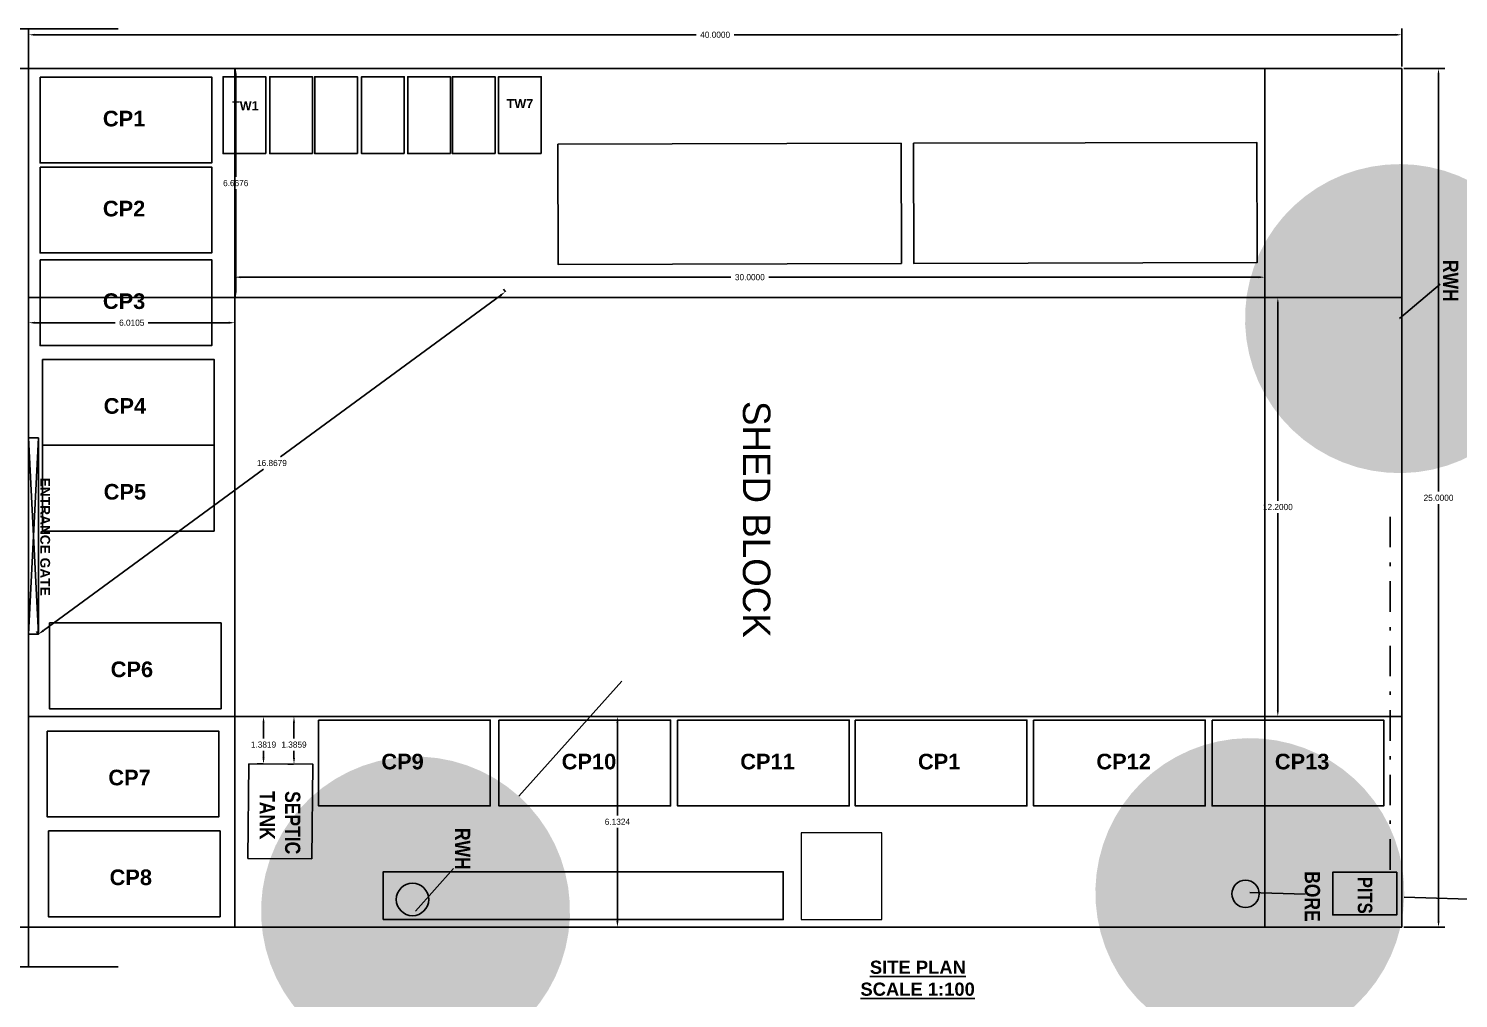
# Model space of a CAD drawing. Header units: metres. Extents: x 2267060 to 2267206, y 3909 to 3962.
# Drawn here: x 2267164.57 to 2267206.22, y 3909.34 to 3937.58 of the extents above; entities that cross this region are included whole.
import ezdxf

# ---------------------------------------------------------------- set-up
doc = ezdxf.new("R2010")
doc.units = ezdxf.units.M
doc.header["$LTSCALE"] = 3.5
doc.header["$MEASUREMENT"] = 0
doc.linetypes.add('DASHDOT', pattern=[25.4, 12.7, -6.35, 0, -6.35])
doc.linetypes.add('DOT2', pattern=[0.125, 0, -0.125])
doc.layers.get('0').update_dxf_attribs({"linetype": 'CONTINUOUS'})
doc.layers.get('DEFPOINTS').update_dxf_attribs({"linetype": 'CONTINUOUS'})
for name, color, linetype in [('BLK_1_COVERED_AREA', 140, 'CONTINUOUS'), ('BLK_1_FIRE_TENDER_MOVEMENT', 57, 'CONTINUOUS'), ('BLK_1_LVL_0_BLDG_FOOT_PRINT', 1, 'CONTINUOUS'), ('BLK_1_LVL_0_FRONT_SETBACK', 2, 'CONTINUOUS'), ('BLK_1_LVL_0_REAR_SETBACK', 11, 'CONTINUOUS'), ('BLK_1_LVL_0_SIDE_SETBACK1', 171, 'CONTINUOUS'), ('BLK_1_LVL_0_SIDE_SETBACK2', 102, 'CONTINUOUS'), ('ID', 3, 'CONTINUOUS'), ('LOADING_UNLOADING', 175, 'CONTINUOUS'), ('MAIN_GATE', 57, 'CONTINUOUS'), ('OPEN_PARKING', 203, 'CONTINUOUS'), ('PARKING_SLOT', 30, 'CONTINUOUS'), ('PLOT_BOUNDARY', 70, 'CONTINUOUS'), ('RWH', 130, 'CONTINUOUS'), ('SEPTIC_TANK', 146, 'CONTINUOUS'), ('SEPTIC_TANK_1', 146, 'CONTINUOUS'), ('SURRENDER_ROAD_WIDTH', 2, 'CONTINUOUS'), ('TWO_WHEELER_PARKING', 175, 'CONTINUOUS')]:
    doc.layers.add(name, color=color, linetype=linetype)
doc.layers.add('DIST_EXIT', color=161, linetype='CONTINUOUS', lineweight=0)
doc.layers.add('WASTE_DISPOSAL', color=7, linetype='CONTINUOUS', lineweight=0)
doc.styles.add('L.IND.REFER1', font='eurr____.ttf', dxfattribs={"height": 8})
doc.styles.add('RomanS', font='arialbd.ttf', dxfattribs={"height": 0.4})
doc.dimstyles.new('HH', dxfattribs={"dimtxt": 9, "dimasz": 9, "dimexe": 0.18, "dimexo": 0.0625, "dimgap": 0.09, "dimtad": 1, "dimdec": 1, "dimlfac": 2, "dimzin": 0, "dimdsep": 46, "dimlunit": 4, "dimtxsty": 'Standard', "dimblk": 'ARCHTICK', "dimcen": 0.09, "dimse1": 1, "dimse2": 1, "dimclrd": 6, "dimclre": 6, "dimclrt": 3, "dimadec": 0, "dimazin": 0, "dimtfac": 1, "dimtdec": 1, "dimtix": 1, "dimtofl": 0, "dimtmove": 2, "dimatfit": 3, "dimldrblk": 'DOT', "dimfxl": 0, "dimtolj": 1, "dimtzin": 0, "dimarcsym": 0})
doc.dimstyles.get("Standard").update_dxf_attribs({"dimtxt": 0.18, "dimasz": 0.18, "dimexe": 0.18, "dimexo": 0.0625, "dimgap": 0.09, "dimtad": 0, "dimtih": 1, "dimtoh": 1, "dimdec": 4, "dimzin": 0, "dimdsep": 46, "dimtxsty": 'Standard', "dimcen": 0.09, "dimadec": 0, "dimazin": 0, "dimtfac": 1, "dimtdec": 4, "dimtofl": 0, "dimtmove": 0, "dimatfit": 3, "dimfxl": 0, "dimtolj": 1, "dimtzin": 0, "dimarcsym": 0})

# ---------------------------------------------------------------- blocks, each defined once
blk = doc.blocks.new('_ArchTick')
at = {"color": 0, "linetype": 'ByBlock', "const_width": 0.15}
blk.add_lwpolyline([(-0.5, -0.5), (0.5, 0.5)], dxfattribs=at)
blk = doc.blocks.new('*D6')
at = {"color": 0, "lineweight": -2}
for p, q in [((2267164.57, 3936.475), (2267164.57, 3937.579)), ((2267164.75, 3937.399), (2267184.015, 3937.399)), ((2267204.39, 3937.399), (2267185.125, 3937.399)), ((2267204.57, 3936.475), (2267204.57, 3937.579))]:
    blk.add_line(p, q, dxfattribs=at)
at = {"color": 0}
for points in [[(2267164.75, 3937.429), (2267164.75, 3937.369), (2267164.57, 3937.399)], [(2267204.39, 3937.429), (2267204.39, 3937.369), (2267204.57, 3937.399)]]:
    blk.add_solid(points, dxfattribs=at)
at = {"layer": 'DEFPOINTS', "color": 0}
for p in [(2267204.57, 3937.399), (2267164.57, 3936.413), (2267204.57, 3936.413)]:
    blk.add_point(p, dxfattribs=at)
at = {"color": 0, "insert": (2267184.57, 3937.399), "char_height": 0.18, "attachment_point": 5}
blk.add_mtext('\\A1;40.0000', dxfattribs=at)
blk = doc.blocks.new('*D7')
at = {"color": 0, "lineweight": -2}
for p, q in [((2267204.632, 3936.413), (2267205.821, 3936.413)), ((2267205.641, 3936.233), (2267205.641, 3924.093)), ((2267205.641, 3911.593), (2267205.641, 3923.733)), ((2267204.632, 3911.413), (2267205.821, 3911.413))]:
    blk.add_line(p, q, dxfattribs=at)
at = {"color": 0}
for points in [[(2267205.611, 3936.233), (2267205.671, 3936.233), (2267205.641, 3936.413)], [(2267205.611, 3911.593), (2267205.671, 3911.593), (2267205.641, 3911.413)]]:
    blk.add_solid(points, dxfattribs=at)
at = {"layer": 'DEFPOINTS', "color": 0}
for p in [(2267204.57, 3936.413), (2267204.57, 3911.413), (2267205.641, 3911.413)]:
    blk.add_point(p, dxfattribs=at)
at = {"color": 0, "insert": (2267205.641, 3923.913), "char_height": 0.18, "attachment_point": 5}
blk.add_mtext('\\A1;25.0000', dxfattribs=at)
blk = doc.blocks.new('*D8')
at = {"color": 0, "lineweight": -2}
for p, q in [((2267164.57, 3929.682), (2267164.57, 3928.833)), ((2267170.58, 3929.682), (2267170.58, 3928.833)), ((2267164.75, 3929.013), (2267167.095, 3929.013)), ((2267170.4, 3929.013), (2267168.055, 3929.013))]:
    blk.add_line(p, q, dxfattribs=at)
at = {"color": 0}
for points in [[(2267164.75, 3929.043), (2267164.75, 3928.983), (2267164.57, 3929.013)], [(2267170.4, 3929.043), (2267170.4, 3928.983), (2267170.58, 3929.013)]]:
    blk.add_solid(points, dxfattribs=at)
at = {"layer": 'DEFPOINTS', "color": 0}
for p in [(2267164.57, 3929.745), (2267170.58, 3929.745), (2267164.57, 3929.013)]:
    blk.add_point(p, dxfattribs=at)
at = {"color": 0, "insert": (2267167.575, 3929.013), "char_height": 0.18, "attachment_point": 5}
blk.add_mtext('\\A1;6.0105', dxfattribs=at)
blk = doc.blocks.new('*D3')
at = {"layer": 'DEFPOINTS', "color": 0}
for p in [(2267170.58, 3930.339), (2267170.58, 3929.745), (2267200.58, 3929.745)]:
    blk.add_point(p, dxfattribs=at)
at = {"layer": 'ID', "color": 0, "lineweight": -2}
for p, q in [((2267170.58, 3929.807), (2267170.58, 3930.519)), ((2267170.76, 3930.339), (2267185.025, 3930.339)), ((2267200.4, 3930.339), (2267186.135, 3930.339)), ((2267200.58, 3929.807), (2267200.58, 3930.519))]:
    blk.add_line(p, q, dxfattribs=at)
at = {"layer": 'ID', "color": 0}
for points in [[(2267170.76, 3930.369), (2267170.76, 3930.309), (2267170.58, 3930.339)], [(2267200.4, 3930.369), (2267200.4, 3930.309), (2267200.58, 3930.339)]]:
    blk.add_solid(points, dxfattribs=at)
at = {"layer": 'ID', "color": 0, "insert": (2267185.58, 3930.339), "char_height": 0.18, "attachment_point": 5}
blk.add_mtext('\\A1;30.0000', dxfattribs=at)
blk = doc.blocks.new('*D4')
at = {"layer": 'DEFPOINTS', "color": 0}
for p in [(2267200.58, 3929.745), (2267200.96, 3929.745), (2267200.58, 3917.545)]:
    blk.add_point(p, dxfattribs=at)
at = {"layer": 'ID', "color": 0, "lineweight": -2}
for p, q in [((2267200.643, 3929.745), (2267201.14, 3929.745)), ((2267200.96, 3929.565), (2267200.96, 3923.825)), ((2267200.96, 3917.725), (2267200.96, 3923.465)), ((2267200.643, 3917.545), (2267201.14, 3917.545))]:
    blk.add_line(p, q, dxfattribs=at)
at = {"layer": 'ID', "color": 0}
for points in [[(2267200.93, 3929.565), (2267200.99, 3929.565), (2267200.96, 3929.745)], [(2267200.93, 3917.725), (2267200.99, 3917.725), (2267200.96, 3917.545)]]:
    blk.add_solid(points, dxfattribs=at)
at = {"layer": 'ID', "color": 0, "insert": (2267200.96, 3923.645), "char_height": 0.18, "attachment_point": 5}
blk.add_mtext('\\A1;12.2000', dxfattribs=at)
blk = doc.blocks.new('*D5')
at = {"color": 0, "lineweight": -2}
for p, q in [((2267170.643, 3936.413), (2267170.783, 3936.413)), ((2267170.603, 3936.233), (2267170.603, 3933.259)), ((2267170.603, 3929.925), (2267170.603, 3932.899)), ((2267170.643, 3929.745), (2267170.783, 3929.745))]:
    blk.add_line(p, q, dxfattribs=at)
at = {"color": 0}
for points in [[(2267170.573, 3936.233), (2267170.633, 3936.233), (2267170.603, 3936.413)], [(2267170.573, 3929.925), (2267170.633, 3929.925), (2267170.603, 3929.745)]]:
    blk.add_solid(points, dxfattribs=at)
at = {"layer": 'DEFPOINTS', "color": 0}
for p in [(2267170.58, 3936.413), (2267170.603, 3936.413), (2267170.58, 3929.745)]:
    blk.add_point(p, dxfattribs=at)
at = {"color": 0, "insert": (2267170.603, 3933.079), "char_height": 0.18, "attachment_point": 5}
blk.add_mtext('\\A1;6.6676', dxfattribs=at)
blk = doc.blocks.new('*D2')
at = {"color": 0, "lineweight": -2}
for p, q in [((2267182.013, 3917.545), (2267181.542, 3917.545)), ((2267181.722, 3917.365), (2267181.722, 3914.659)), ((2267181.722, 3911.593), (2267181.722, 3914.299)), ((2267182.013, 3911.413), (2267181.542, 3911.413))]:
    blk.add_line(p, q, dxfattribs=at)
at = {"color": 0}
for points in [[(2267181.692, 3917.365), (2267181.752, 3917.365), (2267181.722, 3917.545)], [(2267181.692, 3911.593), (2267181.752, 3911.593), (2267181.722, 3911.413)]]:
    blk.add_solid(points, dxfattribs=at)
at = {"layer": 'DEFPOINTS', "color": 0}
for p in [(2267182.076, 3917.545), (2267181.722, 3911.413), (2267182.076, 3911.413)]:
    blk.add_point(p, dxfattribs=at)
at = {"color": 0, "insert": (2267181.722, 3914.479), "char_height": 0.18, "attachment_point": 5}
blk.add_mtext('\\A1;6.1324', dxfattribs=at)
blk = doc.blocks.new('*D12')
at = {"layer": 'DEFPOINTS', "color": 0}
for p in [(2267172.301, 3917.545), (2267172.348, 3917.545), (2267172.346, 3916.159)]:
    blk.add_point(p, dxfattribs=at)
at = {"layer": 'SEPTIC_TANK', "color": 0, "lineweight": -2}
for p, q in [((2267172.286, 3917.545), (2267172.121, 3917.545)), ((2267172.301, 3917.365), (2267172.301, 3916.905)), ((2267172.301, 3916.339), (2267172.301, 3916.545)), ((2267172.284, 3916.159), (2267172.121, 3916.159))]:
    blk.add_line(p, q, dxfattribs=at)
at = {"layer": 'SEPTIC_TANK', "color": 0}
for points in [[(2267172.271, 3917.365), (2267172.331, 3917.365), (2267172.301, 3917.545)], [(2267172.271, 3916.339), (2267172.331, 3916.339), (2267172.301, 3916.159)]]:
    blk.add_solid(points, dxfattribs=at)
at = {"layer": 'SEPTIC_TANK', "color": 0, "insert": (2267172.301, 3916.725), "char_height": 0.18, "attachment_point": 5}
blk.add_mtext('\\A1;1.3859', dxfattribs=at)
blk = doc.blocks.new('*D13')
at = {"layer": 'DEFPOINTS', "color": 0}
for p in [(2267171.413, 3917.545), (2267171.46, 3917.545), (2267171.458, 3916.163)]:
    blk.add_point(p, dxfattribs=at)
at = {"layer": 'SEPTIC_TANK', "color": 0, "lineweight": -2}
for p, q in [((2267171.398, 3917.545), (2267171.233, 3917.545)), ((2267171.413, 3917.365), (2267171.413, 3916.905)), ((2267171.413, 3916.343), (2267171.413, 3916.545)), ((2267171.396, 3916.163), (2267171.233, 3916.163))]:
    blk.add_line(p, q, dxfattribs=at)
at = {"layer": 'SEPTIC_TANK', "color": 0}
for points in [[(2267171.383, 3917.365), (2267171.443, 3917.365), (2267171.413, 3917.545)], [(2267171.383, 3916.343), (2267171.443, 3916.343), (2267171.413, 3916.163)]]:
    blk.add_solid(points, dxfattribs=at)
at = {"layer": 'SEPTIC_TANK', "color": 0, "insert": (2267171.413, 3916.725), "char_height": 0.18, "attachment_point": 5}
blk.add_mtext('\\A1;1.3819', dxfattribs=at)
blk = doc.blocks.new('*D24')
at = {"layer": 'DEFPOINTS', "color": 0, "ltscale": 400}
for p in [(2267178.46, 3929.913), (2267178.46, 3929.913), (2267164.856, 3919.941)]:
    blk.add_point(p, dxfattribs=at)
at = {"layer": 'DIST_EXIT', "color": 0, "lineweight": -2, "ltscale": 400}
for p, q in [((2267178.315, 3929.807), (2267171.904, 3925.107)), ((2267165.001, 3920.048), (2267171.412, 3924.747))]:
    blk.add_line(p, q, dxfattribs=at)
at = {"layer": 'DIST_EXIT', "color": 0, "linetype": 'DOT2', "lineweight": -2, "ltscale": 400}
for p, q in [((2267178.46, 3929.913), (2267178.354, 3930.059)), ((2267164.856, 3919.941), (2267164.749, 3920.086))]:
    blk.add_line(p, q, dxfattribs=at)
at = {"layer": 'DIST_EXIT', "color": 0, "ltscale": 400}
for points in [[(2267178.297, 3929.831), (2267178.333, 3929.783), (2267178.46, 3929.913)], [(2267164.983, 3920.072), (2267165.019, 3920.023), (2267164.856, 3919.941)]]:
    blk.add_solid(points, dxfattribs=at)
at = {"layer": 'DIST_EXIT', "color": 0, "ltscale": 400, "insert": (2267171.658, 3924.927), "char_height": 0.18, "attachment_point": 5}
blk.add_mtext('\\A1;16.8679', dxfattribs=at)

msp = doc.modelspace()

# ---------------------------------------------------------------- linework, layer by layer
at = {"color": 1, "lineweight": 30}
for p, q in [((2267167.17594, 3937.56917), (2267155.76985, 3937.56917)), ((2267164.56991, 3936.41254), (2267164.56991, 3937.56917)), ((2267164.56991, 3926.99272), (2267164.56991, 3918.60759)), ((2267164.56991, 3925.65911), (2267164.8558, 3925.65911)), ((2267164.8558, 3919.94119), (2267164.56991, 3925.65911)), ((2267164.8558, 3925.65911), (2267164.56991, 3919.94119)), ((2267164.56991, 3919.94119), (2267164.8558, 3919.94119)), ((2267164.56991, 3911.41254), (2267164.56991, 3910.25591)), ((2267167.17594, 3910.25591), (2267155.76985, 3910.25591))]:
    msp.add_line(p, q, dxfattribs=at)
at = {"color": 130, "lineweight": 30}
msp.add_line((2267164.56991, 3936.41254), (2267164.56991, 3911.41254), dxfattribs=at)
at = {"color": 6, "lineweight": 30}
msp.add_line((2267195.47185, 3936.41254), (2267164.56991, 3936.41254), dxfattribs=at)
at = {"color": 0}
for p, q in [((2267164.56991, 3936.41254), (2267164.56991, 3911.41254)), ((2267204.56991, 3936.41254), (2267164.56991, 3936.41254)), ((2267204.56991, 3911.41254), (2267204.56991, 3936.41254)), ((2267200.58045, 3929.74494), (2267170.58045, 3929.74494)), ((2267170.58045, 3929.74494), (2267170.58045, 3917.54494)), ((2267200.58045, 3917.54494), (2267200.58045, 3929.74494)), ((2267170.58045, 3917.54494), (2267200.58045, 3917.54494)), ((2267164.56991, 3911.41254), (2267204.56991, 3911.41254))]:
    msp.add_line(p, q, dxfattribs=at)
at = {"color": 161}
msp.add_line((2267164.8558, 3925.65911), (2267164.8558, 3919.94119), dxfattribs=at)
at = {"color": 7, "linetype": 'DASHDOT', "ltscale": 0.02}
msp.add_line((2267204.23284, 3923.36115), (2267204.23284, 3913.00729), dxfattribs=at)
at = {"color": 2, "lineweight": 30}
msp.add_line((2267164.56991, 3911.41254), (2267195.47185, 3911.41254), dxfattribs=at)
at = {"color": 96}
msp.add_lwpolyline([(2267164.56991, 3936.41254), (2267164.56991, 3911.41254)], dxfattribs=at)
at = {"color": 7}
msp.add_lwpolyline([(2267204.4255, 3913.00729), (2267204.4255, 3911.76427), (2267202.56097, 3911.76427), (2267202.56097, 3913.00729)], close=True, dxfattribs=at)
at = {"color": 7, "lineweight": 30}
for centre, radius in [((2267175.75254, 3912.21733), 0.47295), ((2267200.02019, 3912.38158), 0.39637)]:
    msp.add_circle(centre, radius, dxfattribs=at)
at = {"layer": 'BLK_1_COVERED_AREA', "color": 140, "ltscale": 400}
msp.add_lwpolyline([(2267170.58045, 3917.54494), (2267200.58045, 3917.54494), (2267200.58045, 3929.74494), (2267170.58045, 3929.74494)], close=True, dxfattribs=at)
at = {"layer": 'BLK_1_FIRE_TENDER_MOVEMENT', "color": 161, "ltscale": 400}
for points in [[(2267170.58045, 3929.74494), (2267200.58045, 3929.74494), (2267200.58045, 3936.41254), (2267170.58045, 3936.41254)], [(2267170.58045, 3929.74494), (2267164.56991, 3929.74494), (2267164.56991, 3917.54494), (2267170.58045, 3917.54494)], [(2267204.56991, 3929.74494), (2267200.58045, 3929.74494), (2267200.58045, 3917.54494), (2267204.56991, 3917.54494)], [(2267170.58045, 3917.54494), (2267200.58045, 3917.54494), (2267200.58045, 3911.41254), (2267170.58045, 3911.41254)]]:
    msp.add_lwpolyline(points, close=True, dxfattribs=at)
at = {"layer": 'BLK_1_LVL_0_BLDG_FOOT_PRINT', "color": 1, "ltscale": 400}
msp.add_lwpolyline([(2267170.58045, 3917.54494), (2267200.58045, 3917.54494), (2267200.58045, 3929.74494), (2267170.58045, 3929.74494)], close=True, dxfattribs=at)
at = {"layer": 'BLK_1_LVL_0_FRONT_SETBACK', "color": 1, "ltscale": 400}
msp.add_lwpolyline([(2267170.58045, 3929.74494), (2267164.56991, 3929.74494), (2267164.56991, 3917.54494), (2267170.58045, 3917.54494)], close=True, dxfattribs=at)
at = {"layer": 'BLK_1_LVL_0_REAR_SETBACK', "color": 11, "ltscale": 400}
msp.add_lwpolyline([(2267204.56991, 3929.74494), (2267200.58045, 3929.74494), (2267200.58045, 3917.54494), (2267204.56991, 3917.54494)], close=True, dxfattribs=at)
at = {"layer": 'BLK_1_LVL_0_SIDE_SETBACK1', "color": 171, "ltscale": 400}
msp.add_lwpolyline([(2267170.58045, 3929.74494), (2267200.58045, 3929.74494), (2267200.58045, 3936.41254), (2267170.58045, 3936.41254)], close=True, dxfattribs=at)
at = {"layer": 'BLK_1_LVL_0_SIDE_SETBACK2', "color": 102, "ltscale": 400}
msp.add_lwpolyline([(2267170.58045, 3917.54494), (2267200.58045, 3917.54494), (2267200.58045, 3911.41254), (2267170.58045, 3911.41254)], close=True, dxfattribs=at)
at = {"layer": 'LOADING_UNLOADING', "ltscale": 400}
for points in [[(2267179.98524, 3934.21013), (2267179.99509, 3930.71015), (2267189.99505, 3930.73829), (2267189.9852, 3934.23827)], [(2267190.34401, 3934.23827), (2267190.35386, 3930.73829), (2267200.35382, 3930.76643), (2267200.34397, 3934.26642)]]:
    msp.add_lwpolyline(points, close=True, dxfattribs=at)
at = {"layer": 'MAIN_GATE', "color": 57, "ltscale": 400}
msp.add_lwpolyline([(2267164.8558, 3925.65911), (2267164.56991, 3925.65911), (2267164.56991, 3919.94119), (2267164.8558, 3919.94119)], close=True, dxfattribs=at)
at = {"layer": 'OPEN_PARKING', "color": 30, "ltscale": 400}
for points in [[(2267164.90651, 3936.16468), (2267169.90651, 3936.16468), (2267169.90651, 3933.66468), (2267164.90651, 3933.66468)], [(2267164.90651, 3933.5436), (2267169.90651, 3933.5436), (2267169.90651, 3931.0436), (2267164.90651, 3931.0436)], [(2267164.90651, 3930.84825), (2267169.90651, 3930.84825), (2267169.90651, 3928.34825), (2267164.90651, 3928.34825)], [(2267164.97458, 3927.94282), (2267169.97458, 3927.94282), (2267169.97458, 3925.44282), (2267164.97458, 3925.44282)], [(2267164.97458, 3925.44282), (2267169.97458, 3925.44282), (2267169.97458, 3922.94282), (2267164.97458, 3922.94282)], [(2267165.17858, 3920.27218), (2267170.17858, 3920.27218), (2267170.17858, 3917.77218), (2267165.17858, 3917.77218)], [(2267173.01831, 3917.43944), (2267178.01831, 3917.43944), (2267178.01831, 3914.93944), (2267173.01831, 3914.93944)], [(2267178.27178, 3917.43944), (2267183.27178, 3917.43944), (2267183.27178, 3914.93944), (2267178.27178, 3914.93944)], [(2267183.47419, 3917.43944), (2267188.47419, 3917.43944), (2267188.47419, 3914.93944), (2267183.47419, 3914.93944)], [(2267188.65022, 3917.43944), (2267193.65022, 3917.43944), (2267193.65022, 3914.93944), (2267188.65022, 3914.93944)], [(2267193.84754, 3917.43944), (2267198.84754, 3917.43944), (2267198.84754, 3914.93944), (2267193.84754, 3914.93944)], [(2267199.04659, 3917.43944), (2267204.04659, 3917.43944), (2267204.04659, 3914.93944), (2267199.04659, 3914.93944)], [(2267165.11087, 3917.12106), (2267170.11087, 3917.12106), (2267170.11087, 3914.62106), (2267165.11087, 3914.62106)], [(2267165.14714, 3914.21497), (2267170.14714, 3914.21497), (2267170.14714, 3911.71497), (2267165.14714, 3911.71497)]]:
    msp.add_lwpolyline(points, close=True, dxfattribs=at)
at = {"layer": 'PARKING_SLOT', "color": 30, "ltscale": 400}
for points in [[(2267164.90651, 3936.16468), (2267169.90651, 3936.16468), (2267169.90651, 3933.66468), (2267164.90651, 3933.66468)], [(2267164.90651, 3933.5436), (2267169.90651, 3933.5436), (2267169.90651, 3931.0436), (2267164.90651, 3931.0436)], [(2267164.90651, 3930.84825), (2267169.90651, 3930.84825), (2267169.90651, 3928.34825), (2267164.90651, 3928.34825)], [(2267164.97458, 3927.94282), (2267169.97458, 3927.94282), (2267169.97458, 3925.44282), (2267164.97458, 3925.44282)], [(2267164.97458, 3925.44282), (2267169.97458, 3925.44282), (2267169.97458, 3922.94282), (2267164.97458, 3922.94282)], [(2267165.17858, 3920.27218), (2267170.17858, 3920.27218), (2267170.17858, 3917.77218), (2267165.17858, 3917.77218)], [(2267173.01831, 3917.43944), (2267178.01831, 3917.43944), (2267178.01831, 3914.93944), (2267173.01831, 3914.93944)], [(2267178.27178, 3917.43944), (2267183.27178, 3917.43944), (2267183.27178, 3914.93944), (2267178.27178, 3914.93944)], [(2267183.47419, 3917.43944), (2267188.47419, 3917.43944), (2267188.47419, 3914.93944), (2267183.47419, 3914.93944)], [(2267188.65022, 3917.43944), (2267193.65022, 3917.43944), (2267193.65022, 3914.93944), (2267188.65022, 3914.93944)], [(2267193.84754, 3917.43944), (2267198.84754, 3917.43944), (2267198.84754, 3914.93944), (2267193.84754, 3914.93944)], [(2267199.04659, 3917.43944), (2267204.04659, 3917.43944), (2267204.04659, 3914.93944), (2267199.04659, 3914.93944)], [(2267165.11087, 3917.12106), (2267170.11087, 3917.12106), (2267170.11087, 3914.62106), (2267165.11087, 3914.62106)], [(2267165.14714, 3914.21497), (2267170.14714, 3914.21497), (2267170.14714, 3911.71497), (2267165.14714, 3911.71497)]]:
    msp.add_lwpolyline(points, close=True, dxfattribs=at)
at = {"layer": 'PLOT_BOUNDARY', "color": 70, "ltscale": 400}
msp.add_lwpolyline([(2267204.56991, 3936.41254), (2267164.56991, 3936.41254), (2267164.56991, 3911.41254), (2267204.56991, 3911.41254)], close=True, dxfattribs=at)
at = {"layer": 'RWH', "color": 140, "ltscale": 400}
msp.add_lwpolyline([(2267174.90186, 3911.62982), (2267186.5531, 3911.62982), (2267186.5531, 3913.02501), (2267174.90186, 3913.02501)], close=True, dxfattribs=at)
at = {"layer": 'SEPTIC_TANK_1', "color": 146, "linetype": 'ByBlock'}
msp.add_lwpolyline([(2267172.81695, 3913.40446), (2267172.84706, 3916.15683), (2267170.98984, 3916.16511), (2267170.95973, 3913.41274)], close=True, dxfattribs=at)
at = {"layer": 'SURRENDER_ROAD_WIDTH', "color": 2, "ltscale": 400}
msp.add_lwpolyline([(2267164.56991, 3936.41254), (2267146.56991, 3936.41254), (2267146.56991, 3911.41254), (2267164.56991, 3911.41254)], close=True, dxfattribs=at)
at = {"layer": 'TWO_WHEELER_PARKING', "color": 2}
for points in [[(2267171.47743, 3933.94036), (2267170.2344, 3933.94036), (2267170.2344, 3936.17781), (2267171.47743, 3936.17781)], [(2267172.83947, 3933.94036), (2267171.59645, 3933.94036), (2267171.59645, 3936.17781), (2267172.83947, 3936.17781)], [(2267174.14929, 3933.94036), (2267172.90626, 3933.94036), (2267172.90626, 3936.17781), (2267174.14929, 3936.17781)], [(2267175.51133, 3933.94036), (2267174.26831, 3933.94036), (2267174.26831, 3936.17781), (2267175.51133, 3936.17781)], [(2267176.85787, 3933.94036), (2267175.61484, 3933.94036), (2267175.61484, 3936.17781), (2267176.85787, 3936.17781)], [(2267178.15696, 3933.94036), (2267176.91393, 3933.94036), (2267176.91393, 3936.17781), (2267178.15696, 3936.17781)], [(2267179.50472, 3933.94036), (2267178.2617, 3933.94036), (2267178.2617, 3936.17781), (2267179.50472, 3936.17781)]]:
    msp.add_lwpolyline(points, close=True, dxfattribs=at)
at = {"layer": 'WASTE_DISPOSAL', "color": 2}
msp.add_lwpolyline([(2267187.07235, 3911.63105), (2267189.42778, 3911.63105), (2267189.42778, 3914.16105), (2267187.07235, 3914.16105)], close=True, dxfattribs=at)

# ---------------------------------------------------------------- texts
at = {"color": 50, "style": 'L.IND.REFER1'}
msp.add_text('SHED BLOCK', height=0.8, rotation=270, dxfattribs=at).set_placement((2267185.37793, 3926.7341))
at = {"color": 7, "lineweight": 30, "attachment_point": 1, "style": 'RomanS'}
for s, insert, char_height, width in [('CP1', (2267166.7334, 3935.18528), 0.454646, 1.6411704), ('TW1', (2267170.49608, 3935.46405), 0.263143, 0.9498864), ('TW7', (2267178.49488, 3935.52538), 0.263143, 0.9498864), ('CP2', (2267166.7334, 3932.5642), 0.454646, 1.6411704), ('CP3', (2267166.7334, 3929.86885), 0.454646, 1.6411704), ('CP4', (2267166.75708, 3926.81696), 0.454646, 1.6411704), ('CP5', (2267166.75708, 3924.31696), 0.454646, 1.6411704), ('CP6', (2267166.96107, 3919.14632), 0.454646, 1.6411704), ('CP9', (2267174.8452, 3916.46003), 0.454646, 1.6411704), ('CP10', (2267180.09866, 3916.46003), 0.454646, 1.6411704), ('CP11', (2267185.30108, 3916.46003), 0.454646, 1.6411704), ('CP1', (2267190.47711, 3916.46003), 0.454646, 1.6411704), ('CP12', (2267195.67442, 3916.46003), 0.454646, 1.6411704), ('CP13', (2267200.87347, 3916.46003), 0.454646, 1.6411704), ('CP7', (2267166.89336, 3915.9952), 0.454646, 1.6411704), ('CP8', (2267166.92963, 3913.08911), 0.454646, 1.6411704)]:
    msp.add_mtext(s, dxfattribs=dict(at, insert=insert, char_height=char_height, width=width))
at = {"color": 7, "lineweight": 30, "ltscale": 15, "attachment_point": 1, "rotation": 270}
for s, insert, char_height in [('{\\fArial Narrow|b1|i0|c0|p34;RWH}', (2267206.22023, 3930.84222), 0.4447268), ('{\\fArial Narrow|b1|i0|c0|p34;SEPTIC \\PTANK}', (2267172.48487, 3915.37246), 0.4447268), ('{\\fArial Narrow|b1|i0|c0|p34;RWH}', (2267177.43387, 3914.30085), 0.4447268), ('{\\fArial Narrow|b1|i0|c0|p34;BORE}', (2267202.18993, 3913.04122), 0.4447268), ('{\\fArial Narrow|b1|i0|c0|p34;PITS}', (2267203.71243, 3912.87747), 0.4226286)]:
    msp.add_mtext_dynamic_manual_height_columns(s, width=119.7352949, gutter_width=150, heights=[0], dxfattribs=dict(at, insert=insert, char_height=char_height))
at = {"color": 7, "lineweight": 30, "ltscale": 2, "insert": (2267165.19551, 3924.49992), "char_height": 0.2858958, "attachment_point": 1, "rotation": 270}
msp.add_mtext_dynamic_manual_height_columns('{\\fArial|b1|i0|c0|p34;ENTRANCE GATE}', width=148.9757203, gutter_width=12.5, heights=[0], dxfattribs=at)
at = {"color": 7, "linetype": 'Continuous', "lineweight": 30, "insert": (2267101.89993, 3910.4343), "char_height": 0.3833333, "attachment_point": 1, "style": 'RomanS'}
msp.add_mtext_dynamic_manual_height_columns('{\\W9.93228;\\L                                                           \\W1;SITE PLAN\\P\\W9.90077;                                                           \\W1;SCALE 1:100}', width=177.1101477, gutter_width=12.5, heights=[0], dxfattribs=at)

# ---------------------------------------------------------------- dimensions: what is measured, and where the dimension line sits
at = {"color": 0}
for p1, p2, distance, picture, middle in [((2267164.56991, 3936.41254), (2267204.56991, 3936.41254), 0.98618, '*D6', (2267184.56991, 3937.39872)), ((2267170.58045, 3929.74494), (2267170.58045, 3936.41254), -0.02209, '*D5', (2267170.60254, 3933.07874)), ((2267204.56991, 3936.41254), (2267204.56991, 3911.41254), 1.07119, '*D7', (2267205.64109, 3923.91254)), ((2267170.58045, 3929.74494), (2267164.56991, 3929.74494), 0.73152, '*D8', (2267167.57518, 3929.01342)), ((2267182.0756, 3917.54494), (2267182.0756, 3911.41254), -0.35399, '*D2', (2267181.72161, 3914.47874))]:
    dim = msp.add_aligned_dim(p1=p1, p2=p2, distance=distance, dimstyle='Standard', override={"dimfxl": 0.25}, dxfattribs=at)
    dim.commit()
    dim.dimension.update_dxf_attribs({"geometry": picture, "text_midpoint": middle})
at = {"layer": 'DIST_EXIT', "color": 7, "ltscale": 400}
dim = msp.add_aligned_dim(p1=(2267164.8558, 3919.94119), p2=(2267178.46022, 3929.91349), distance=0, dimstyle='Standard', override={"dimfxl": 3, "dimfxlon": 1}, dxfattribs=at)
dim.commit()
dim.dimension.update_dxf_attribs({"geometry": '*D24', "text_midpoint": (2267171.65801, 3924.92734)})
at = {"layer": 'ID', "color": 3}
for p1, p2, distance, picture, middle in [((2267200.58045, 3929.74494), (2267170.58045, 3929.74494), -0.59454, '*D3', (2267185.58045, 3930.33948)), ((2267200.58045, 3917.54494), (2267200.58045, 3929.74494), -0.37981, '*D4', (2267200.96026, 3923.64494))]:
    dim = msp.add_aligned_dim(p1=p1, p2=p2, distance=distance, dimstyle='Standard', override={"dimfxl": 0.25}, dxfattribs=at)
    dim.commit()
    dim.dimension.update_dxf_attribs({"geometry": picture, "text_midpoint": middle})
at = {"layer": 'SEPTIC_TANK', "color": 1}
dim = msp.add_linear_dim(base=(2267171.41346, 3917.54494), p1=(2267171.45847, 3916.16302), p2=(2267171.46037, 3917.54494), angle=90, dimstyle='Standard', dxfattribs=at)
dim.commit()
dim.dimension.update_dxf_attribs({"geometry": '*D13', "text_midpoint": (2267171.41346, 3916.72469), "dimtype": 160})
at = {"layer": 'SEPTIC_TANK', "color": 2}
dim = msp.add_linear_dim(base=(2267172.30149, 3917.54494), p1=(2267172.34649, 3916.15906), p2=(2267172.34841, 3917.54494), angle=90, dimstyle='Standard', dxfattribs=at)
dim.commit()
dim.dimension.update_dxf_attribs({"geometry": '*D12', "text_midpoint": (2267172.30149, 3916.72469), "dimtype": 160})

# ---------------------------------------------------------------- leaders
at = {"color": 7, "lineweight": 30, "ltscale": 10}
for points in [[(2267204.50451, 3929.13292), (2267205.68461, 3930.13913)], [(2267175.84119, 3911.87925), (2267176.94917, 3913.11399)], [(2267200.14535, 3912.41492), (2267201.75399, 3912.36697)]]:
    msp.add_leader(points, dimstyle='HH', override={"dimgap": 0.09, "dimtad": 0}, dxfattribs=at)

doc.saveas('drawing.dxf')
